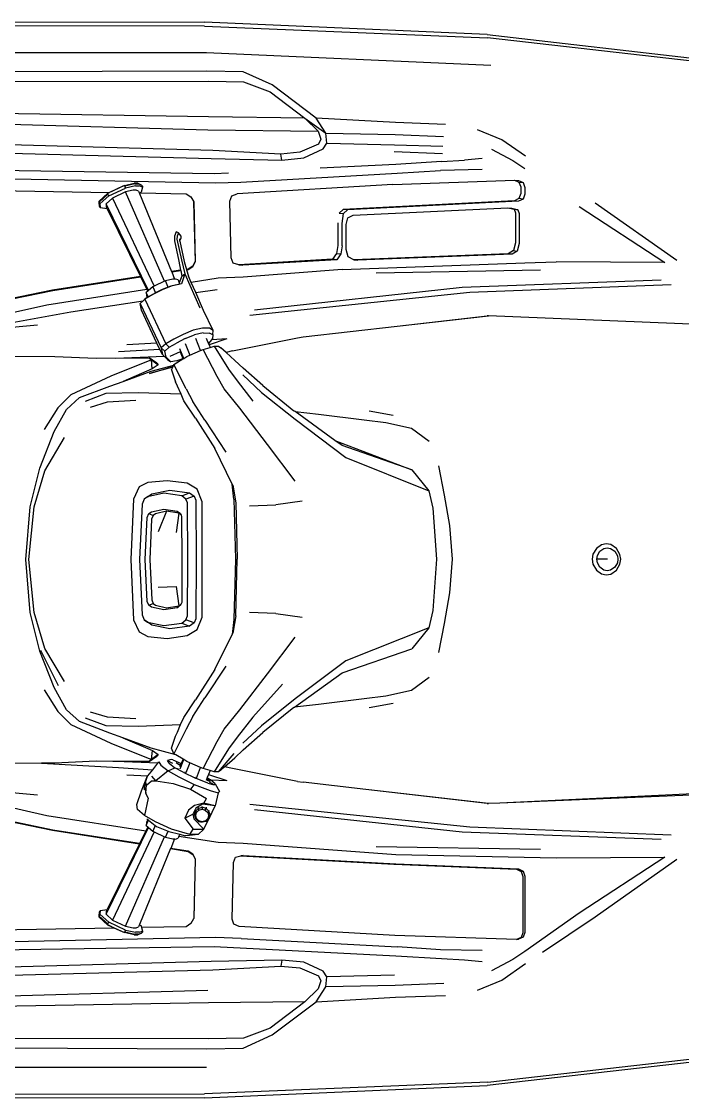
# Model space of a CAD drawing. Extents: x 36536 to 256213, y 18389 to 106449.
# Drawn here: x 206208 to 206843, y 101158 to 102193 of the extents above; entities that cross this region are included whole.
import ezdxf

# ---------------------------------------------------------------- set-up
doc = ezdxf.new("R2010")
doc.units = 0
doc.header["$LTSCALE"] = 1000
doc.header["$MEASUREMENT"] = 0
doc.layers.add('W-STEEL_KEEL钢龙骨', color=5, linetype='Continuous')
doc.layers.add('WINDOW', color=4, linetype='Continuous')

# ---------------------------------------------------------------- blocks, each defined once
blk = doc.blocks.new('摩托艇')
at = {"layer": 'WINDOW', "color": 4}
for p, q in [((-706.7, 454.1), (-716, 1020)), ((145.3, 454.1), (154.5, 1019.9)), ((-798.4, 726.5), (-797.9, 458)), ((-793.9, 458), (-794.6, 727)), ((-768.3, 455.9), (-768.3, 726.1)), ((-750.6, 455.5), (-749.7, 725.7)), ((-740.7, 725.5), (-741, 453.6)), ((-702.1, 726.5), (-694.2, 454.6)), ((-674.2, 725), (-666.6, 451.6)), ((105.5, 451.6), (113.1, 725)), ((140.7, 726.5), (132.9, 454.6)), ((179.7, 453.6), (179.4, 725.4)), ((188.3, 725.7), (189.3, 455.5)), ((207, 726.1), (207, 455.8)), ((233.3, 726.9), (232.6, 458)), ((236.7, 457.9), (237.1, 726.4)), ((-674.5, 450), (-681.9, 724.7)), ((-651.9, 448.5), (-656, 722.1)), ((-648.8, 722), (-643.2, 447.2)), ((-637.2, 721.9), (-634.1, 549.2)), ((-540, 604), (-516.8, 716.6)), ((-516.5, 716.2), (-539.8, 603.7)), ((-525.8, 609.6), (-501.8, 715.5)), ((-59, 715.5), (-35, 609.6)), ((-21, 603.6), (-44.2, 716.1)), ((-44, 716.6), (-20.8, 604)), ((73.3, 544.7), (76.4, 721.9)), ((82.4, 447.2), (88.1, 722)), ((95.2, 722.1), (91.1, 448.5)), ((120.8, 724.7), (113.4, 450)), ((-498.8, 699.3), (-519.2, 586.4)), ((-506.4, 618.4), (-498.8, 699.3)), ((-62.1, 699.3), (-54.8, 618.4)), ((-476.5, 640.2), (-476.2, 601.9)), ((-85.2, 614.6), (-84.9, 640.2)), ((-331.7, 625.4), (-369, 616.2)), ((-331.7, 621.7), (-366.5, 611.3)), ((-281, 629.7), (-331.7, 625.4)), ((-281, 626.9), (-331.7, 621.7)), ((-230.2, 625.4), (-281, 629.7)), ((-230.3, 621.7), (-281, 626.9)), ((-195.5, 611.3), (-230.3, 621.7)), ((-193, 616.2), (-230.2, 625.4)), ((-427, 598.9), (-406.1, 611.9)), ((-369, 616.2), (-404.1, 602.4)), ((-366.5, 611.3), (-398.4, 592.4)), ((-163.7, 592.4), (-195.5, 611.3)), ((-194, 615.6), (-159.9, 598.5)), ((-157.9, 602.4), (-193, 616.2)), ((-155.9, 611.9), (-134.9, 598.9)), ((-85.3, 601.8), (-85.2, 614.6)), ((-85.2, 614.6), (-81, 540.5)), ((-553.2, 519.5), (-540, 604)), ((-539.8, 603.7), (-552.9, 519.4)), ((-540.8, 513.4), (-525.8, 609.6)), ((-476.2, 601.9), (-474.6, 562.2)), ((-404.1, 602.4), (-425.5, 590.6)), ((-136.5, 590.6), (-157.9, 602.4)), ((-87.1, 562.2), (-85.3, 601.8)), ((-35, 609.6), (-20.1, 514.4)), ((-8, 520.4), (-21, 603.6)), ((-20.8, 604), (-7.8, 520.5)), ((-439.6, 586.5), (-427, 598.9)), ((-425.5, 590.6), (-436.8, 578.2)), ((-125.2, 578.2), (-136.5, 590.6)), ((-134.9, 598.9), (-122.3, 586.5)), ((-519.2, 586.4), (-529.9, 517)), ((-457.3, 547.9), (-439.6, 586.5)), ((-122.3, 586.5), (-104.6, 547.9)), ((-436.8, 578.2), (-447.8, 548.8)), ((-440.6, 552.6), (-433, 572.5)), ((-129, 572.5), (-121.5, 552.6)), ((-114.2, 548.8), (-125.2, 578.2)), ((-632.3, 550.9), (-624.8, 559.2)), ((-624.8, 559.2), (-625.7, 559.1)), ((-620.7, 559), (-624.8, 559.2)), ((-624.8, 559.2), (-623.9, 558.8)), ((-474.6, 562.2), (-474.9, 511.1)), ((-427.7, 567.6), (-432.6, 551)), ((-129.5, 551), (-134.4, 567.6)), ((-87, 546), (-87.1, 562.2)), ((-640.8, 534.9), (-633.1, 551)), ((-634.3, 548.9), (-640.3, 536.2)), ((-630.7, 550), (-638.3, 533.8)), ((-634.1, 549.2), (-634.3, 548.9)), ((-633.1, 551), (-634.1, 549.2)), ((-625.7, 559.1), (-633.1, 551)), ((-633.1, 551), (-632.3, 550.9)), ((-631.4, 550.6), (-632.3, 550.9)), ((-631.4, 550.6), (-630.7, 550)), ((-630.7, 550), (-623.3, 558.1)), ((-628.7, 546.2), (-623, 552.4)), ((-623.9, 558.8), (-619.8, 558.6)), ((-623.3, 558.1), (-623.9, 558.8)), ((-619.3, 557.9), (-623.3, 558.1)), ((-623, 552.4), (-619.9, 552.3)), ((-539.7, 511.7), (-623, 552.4)), ((-619.8, 558.6), (-620.7, 559)), ((-619.9, 552.3), (-618.4, 551.5)), ((-619.8, 558.6), (-619.3, 557.9)), ((-618.4, 551.7), (-619.3, 557.9)), ((-618.4, 551.5), (-618.4, 551.7)), ((-618.4, 551.5), (-553.2, 519.5)), ((-441.3, 521.7), (-440.6, 552.6)), ((-432.6, 551), (-434.2, 524)), ((-128, 524), (-129.5, 551)), ((-121.5, 552.6), (-120.8, 521.7)), ((60, 552.4), (-23.4, 511.7)), ((-7.8, 520.5), (55.5, 551.5)), ((56.3, 557.9), (55.4, 551.7)), ((55.4, 551.7), (55.5, 551.5)), ((55.5, 551.5), (56.9, 552.3)), ((56.3, 557.9), (56.9, 558.6)), ((60.3, 558.1), (56.3, 557.9)), ((57.7, 559), (56.9, 558.6)), ((56.9, 558.6), (60.9, 558.8)), ((56.9, 552.3), (60, 552.4)), ((61.8, 559.2), (57.7, 559)), ((60, 552.4), (65.6, 546.2)), ((60.9, 558.8), (60.3, 558.1)), ((60.3, 558.1), (67.6, 550)), ((60.9, 558.8), (61.8, 559.2)), ((62.7, 559.1), (61.8, 559.2)), ((61.8, 559.2), (69.3, 550.9)), ((70.1, 551), (62.7, 559.1)), ((67.6, 550), (68.4, 550.5)), ((75.3, 533.8), (67.6, 550)), ((69.3, 550.9), (68.4, 550.5)), ((69.3, 550.9), (70.1, 551)), ((71.3, 548.9), (70.1, 551)), ((70.1, 551), (77.7, 534.9)), ((73.3, 544.7), (71.3, 548.9)), ((-634.6, 533.7), (-628.7, 546.2)), ((-628.7, 546.2), (-543.9, 506.4)), ((-483.2, 500.8), (-480.7, 540.5)), ((-474.8, 543.1), (-476.6, 496.8)), ((-473, 508.7), (-457.3, 547.9)), ((-447.8, 548.8), (-452.4, 536)), ((-109.7, 536.5), (-114.2, 548.8)), ((-104.6, 547.9), (-88.9, 508.7)), ((-86.9, 543.1), (-87, 546)), ((-86.9, 511.1), (-87, 546)), ((-85.4, 502.7), (-86.9, 543.1)), ((-81, 540.5), (-79, 507.6)), ((-19.3, 506.4), (65.6, 546.2)), ((65.6, 546.2), (71.5, 533.7)), ((77.3, 536.2), (73.3, 544.7)), ((-640.8, 534.9), (-642.9, 525.5)), ((-642.3, 524.8), (-640.1, 534.5)), ((-640.3, 536.2), (-640.8, 534.9)), ((-640.1, 534.5), (-640.8, 534.9)), ((-640.5, 524.3), (-638.3, 533.8)), ((-640.1, 534.5), (-639.2, 534.1)), ((-638.3, 533.8), (-639.2, 534.1)), ((-636.2, 526.4), (-634.6, 533.7)), ((-548.7, 496.2), (-634.6, 533.7)), ((-489.2, 503.6), (-487.4, 532.7)), ((-464.5, 508.1), (-452.4, 536)), ((-452.4, 536), (-462.2, 509.1)), ((-339.2, 526.1), (-281.1, 528.8)), ((-281.1, 528.8), (-223, 526.1)), ((-109.7, 536.5), (-97.4, 508)), ((-99.7, 509.1), (-109.7, 536.5)), ((-74.2, 532.6), (-73, 512.2)), ((71.5, 533.7), (-14.4, 496.2)), ((71.5, 533.7), (73.2, 526.4)), ((76.2, 534.1), (75.3, 533.8)), ((75.3, 533.8), (77.4, 524.3)), ((76.2, 534.1), (77, 534.5)), ((77.7, 534.9), (77, 534.5)), ((77, 534.5), (79.2, 524.8)), ((77.7, 534.9), (77.3, 536.2)), ((79.8, 525.5), (77.7, 534.9)), ((-642.9, 522), (-642.9, 525.5)), ((-642.9, 522), (-641.5, 518.8)), ((-642.3, 524.8), (-642.3, 521.2)), ((-640.9, 518), (-642.3, 521.2)), ((-641.5, 518.8), (-640.9, 518)), ((-640.1, 517.6), (-640.9, 518)), ((-640.5, 524.3), (-640.5, 520.8)), ((-639.1, 517.6), (-640.5, 520.8)), ((-639.1, 517.6), (-634.2, 518.8)), ((-636.2, 523.7), (-636.2, 526.4)), ((-635.2, 521.3), (-636.2, 523.7)), ((-635.2, 521.3), (-632.9, 520.3)), ((-634.2, 518.8), (-633.6, 519.5)), ((-633.6, 519.5), (-632.9, 520.3)), ((-633.6, 519.5), (-632.8, 475.6)), ((-632.9, 520.3), (-557.9, 489.5)), ((-553.2, 519.5), (-552.9, 519.4)), ((-552.9, 519.4), (-540.8, 513.4)), ((-529.9, 517), (-527.4, 519.7)), ((-520.8, 518.4), (-527.4, 519.7)), ((-527.4, 519.7), (-484.6, 499.6)), ((-489.2, 503.6), (-520.8, 518.4)), ((-440, 480.4), (-441.3, 521.7)), ((-355, 512.2), (-350.9, 520.7)), ((-350.9, 520.7), (-339.2, 526.1)), ((-339, 515.8), (-334.3, 517.8)), ((-334.3, 517.8), (-281.1, 520.4)), ((-281.1, 520.4), (-227.9, 517.8)), ((-227.9, 517.8), (-223.2, 515.8)), ((-223, 526.1), (-211.4, 520.7)), ((-211.4, 520.7), (-207.2, 512.2)), ((-120.8, 521.7), (-122.3, 480.8)), ((-58.7, 518.6), (-71.4, 513.4)), ((-45.5, 522.8), (-58.7, 518.6)), ((-40.6, 522.4), (-45.5, 522.8)), ((-34.8, 515.7), (-40.6, 522.4)), ((-20.1, 514.4), (-8, 520.4)), ((-8, 520.4), (-7.8, 520.5)), ((-3.1, 490.4), (69.9, 520.3)), ((69.9, 520.3), (72.2, 521.3)), ((69.9, 520.3), (71.2, 518.8)), ((71.2, 518.8), (72.8, 518.4)), ((72, 475.5), (72.8, 518.4)), ((73.2, 523.7), (72.2, 521.3)), ((72.8, 518.4), (76.2, 517.6)), ((73.2, 526.4), (73.2, 523.7)), ((77.4, 520.8), (76.2, 517.6)), ((77.9, 518), (77.1, 517.6)), ((77.4, 520.8), (77.4, 524.3)), ((79.2, 521.2), (77.9, 518)), ((77.9, 518), (78.5, 518.8)), ((78.5, 518.8), (79.8, 521.9)), ((79.2, 521.2), (79.2, 524.8)), ((79.8, 525.5), (79.8, 521.9)), ((-640.1, 517.6), (-639.1, 517.6)), ((-543.9, 506.4), (-543.3, 507.7)), ((-543.3, 507.7), (-539.7, 511.7)), ((-543.3, 507.7), (-537.4, 505)), ((-540.8, 513.4), (-539, 512.5)), ((-540.5, 498.5), (-535.8, 507.7)), ((-539.7, 511.7), (-539, 512.5)), ((-539, 512.5), (-537.8, 513.9)), ((-537.8, 513.9), (-534.9, 513.8)), ((-533.6, 512), (-537.8, 513.9)), ((-536.7, 506.4), (-533.6, 512)), ((-535.8, 507.7), (-531.5, 515.3)), ((-534.9, 513.8), (-533, 512.9)), ((-533.6, 512), (-533, 512.9)), ((-533, 512.9), (-531.5, 515.3)), ((-533, 512.9), (-533, 512.9)), ((-531.5, 515.3), (-529.9, 517)), ((-531.5, 515.3), (-488.6, 495.2)), ((-474.9, 511.1), (-473, 508.7)), ((-469.9, 503.7), (-474.9, 511.1)), ((-473, 508.7), (-468.4, 502.5)), ((-464.5, 508.1), (-473, 508.7)), ((-468.4, 502.5), (-464.5, 508.1)), ((-462.2, 509.1), (-468, 487.5)), ((-459.9, 510.6), (-466.7, 488.1)), ((-466, 488.4), (-459.9, 510.6)), ((-356.9, 493.8), (-355, 512.2)), ((-344.2, 508.4), (-347.9, 491.1)), ((-344.8, 496.9), (-341.3, 512.6)), ((-341.3, 512.6), (-344.2, 508.4)), ((-341.8, 512), (-344.2, 508.4)), ((-341.8, 512), (-339, 515.8)), ((-341.3, 512.6), (-339, 515.8)), ((-326.9, 508.9), (-329.6, 497)), ((-325.2, 511.4), (-326.9, 508.9)), ((-321.6, 512.9), (-325.2, 511.4)), ((-325.2, 511.4), (-323.4, 507.3)), ((-323.4, 507.3), (-320, 508.7)), ((-281.1, 514.9), (-321.6, 512.9)), ((-320, 508.7), (-281.1, 510.4)), ((-240.7, 512.9), (-281.1, 514.9)), ((-281.1, 510.4), (-242.3, 508.6)), ((-242.3, 508.6), (-238.8, 507.3)), ((-237.1, 511.4), (-240.7, 512.9)), ((-237.1, 511.4), (-238.8, 507.3)), ((-235.4, 508.9), (-237.1, 511.4)), ((-232.7, 497), (-235.4, 508.9)), ((-220.4, 512), (-223.2, 515.8)), ((-223.2, 515.8), (-220.9, 512.6)), ((-220.9, 512.6), (-217.5, 496.9)), ((-218, 508.4), (-220.4, 512)), ((-214.3, 491.1), (-218, 508.4)), ((-207.2, 512.2), (-205.3, 493.8)), ((-93.3, 485.3), (-99.7, 509.1)), ((-88.9, 508.7), (-97.4, 508)), ((-97.4, 508), (-93.5, 502.5)), ((-93.5, 502.5), (-88.9, 508.7)), ((-86.9, 511.1), (-91.9, 503.7)), ((-88.9, 508.7), (-86.9, 511.1)), ((-79, 507.6), (-85.4, 502.7)), ((-73, 512.2), (-79, 507.6)), ((-71.4, 513.4), (-73, 512.2)), ((-68.4, 504.6), (-72.9, 508.5)), ((-71.4, 513.4), (-67.7, 514.5)), ((-64.1, 513.6), (-68.4, 508.8)), ((-68.4, 508.8), (-68.4, 504.6)), ((-67.7, 514.5), (-62.9, 515.5)), ((-64.1, 513.6), (-67.7, 514.5)), ((-56.5, 514.2), (-64.1, 513.6)), ((-59.7, 515.6), (-62.9, 515.5)), ((-62.9, 515.5), (-56.5, 514.2)), ((-51.6, 512), (-56.5, 514.2)), ((-51.6, 512), (-34.8, 515.7)), ((-28.7, 505), (-34.8, 515.7)), ((-31.8, 513.4), (-31, 512.5)), ((-31, 512.5), (-28.1, 513.8)), ((-31, 512.5), (-30.3, 511.6)), ((-25.3, 513.9), (-30.3, 511.6)), ((-30.3, 511.6), (-25.3, 505.2)), ((-28.1, 513.8), (-25.3, 513.9)), ((-25.3, 513.9), (-24.1, 512.5)), ((-25.3, 505.2), (-19.9, 507.7)), ((-24.1, 512.5), (-20.1, 514.4)), ((-24.1, 512.5), (-23.4, 511.7)), ((-23.4, 511.7), (-19.9, 507.7)), ((-19.9, 507.7), (-19.3, 506.4)), ((76.2, 517.6), (77.1, 517.6)), ((-548.7, 496.2), (-543.9, 506.4)), ((-544.3, 488.8), (-540.5, 498.5)), ((-543, 492.8), (-540.7, 498.5)), ((-540.7, 498.5), (-537.4, 505)), ((-537.4, 505), (-536.7, 506.4)), ((-483.2, 500.8), (-489.2, 503.6)), ((-488.6, 495.2), (-484.6, 499.6)), ((-484.6, 499.6), (-478.1, 498.4)), ((-484.6, 499.6), (-481.5, 496)), ((-478.1, 498.4), (-483.2, 500.8)), ((-478.1, 498.4), (-476.6, 496.8)), ((-469.9, 503.7), (-468.4, 502.5)), ((-327.6, 494.4), (-325.1, 505.1)), ((-327.6, 494.4), (-307.7, 502.4)), ((-325.1, 505.1), (-323.4, 507.3)), ((-254.6, 502.4), (-255.1, 485.2)), ((-238.8, 507.3), (-237.2, 505.1)), ((-237.2, 505.1), (-234.6, 494.4)), ((-93.5, 502.5), (-91.9, 503.7)), ((-85.4, 502.7), (-86.6, 501.7)), ((-86.6, 501.7), (-83.5, 500)), ((-83.5, 500), (-77.8, 492.9)), ((-77.8, 492.9), (-68.4, 504.6)), ((-68.4, 504.6), (-65.8, 487.9)), ((-21.9, 489.7), (-28.7, 505)), ((-25.3, 505.2), (-24.3, 503.9)), ((-24.3, 503.9), (-19.9, 492.8)), ((-19.3, 506.4), (-14.4, 496.2)), ((-596.1, 485.1), (-592, 486.8)), ((-592, 486.8), (-587.5, 486.7)), ((-559.2, 480.8), (-557.9, 489.5)), ((-557.6, 489.4), (-559, 480.7)), ((-557.9, 489.5), (-557.6, 489.4)), ((-557.6, 489.4), (-550.8, 486.6)), ((-550.8, 486.6), (-550.7, 488.3)), ((-550.7, 488.3), (-549, 495.5)), ((-549, 495.5), (-548.7, 496.2)), ((-543, 492.8), (-549, 495.5)), ((-546.3, 479.9), (-544.3, 488.8)), ((-545.7, 482.7), (-544, 490.2)), ((-544, 490.2), (-543, 492.8)), ((-497.6, 478.3), (-492.9, 487.5)), ((-492.9, 487.5), (-488.6, 495.2)), ((-485.3, 491.9), (-489.2, 484.8)), ((-485.3, 491.9), (-488.6, 495.2)), ((-485.3, 491.9), (-481.5, 496)), ((-475.6, 494.8), (-481.5, 496)), ((-480.9, 481.3), (-476.2, 491.2)), ((-476.6, 496.8), (-473.4, 493.4)), ((-475.6, 494.8), (-471.3, 490.3)), ((-468.7, 487.2), (-474, 478.6)), ((-473.4, 493.4), (-471.3, 490.3)), ((-472.2, 484.7), (-471.3, 490.3)), ((-468, 487.5), (-468.7, 487.2)), ((-445.3, 475.6), (-468.7, 487.2)), ((-466.7, 488.1), (-468, 487.5)), ((-466, 488.4), (-466.7, 488.1)), ((-463.5, 489.5), (-466, 488.4)), ((-463.5, 489.5), (-452, 485.7)), ((-354.4, 474.4), (-356.9, 493.8)), ((-347.9, 491.1), (-345.3, 472.2)), ((-342.4, 479.8), (-344.8, 496.9)), ((-329.6, 497), (-327.7, 484)), ((-325.8, 482.7), (-327.6, 494.4)), ((-234.6, 494.4), (-236.5, 482.7)), ((-234.6, 484), (-232.7, 497)), ((-217.5, 496.9), (-219.9, 479.8)), ((-216.9, 472.2), (-214.3, 491.1)), ((-205.3, 493.8), (-207.9, 474.4)), ((-117.9, 475.6), (-94.4, 487.2)), ((-99.6, 489.5), (-111.1, 485.7)), ((-94.4, 487.2), (-99.6, 489.5)), ((-93.3, 485.3), (-94.4, 487.2)), ((-88.7, 489.8), (-87.8, 493.4)), ((-88.4, 488.4), (-88.7, 489.8)), ((-88.4, 488.4), (-87.6, 486.1)), ((-85.3, 492), (-87.8, 493.4)), ((-87.8, 493.4), (-85.4, 488.7)), ((-85.3, 492), (-80.9, 486.5)), ((-77.8, 492.9), (-80.9, 486.5)), ((-77.8, 492.9), (-72.2, 482.6)), ((-65.8, 487.9), (-60.2, 471.2)), ((-16.6, 472), (-21.9, 489.7)), ((-14.1, 495.4), (-19.9, 492.8)), ((-19.9, 492.8), (-19.7, 492.3)), ((-19.7, 492.3), (-19.7, 492.3)), ((-19.7, 492.3), (-16.9, 481.7)), ((-14.4, 496.2), (-14.1, 495.4)), ((-14.1, 495.4), (-12.4, 488.3)), ((-12.4, 486.6), (-3.3, 490.3)), ((-12.4, 488.3), (-12.4, 486.6)), ((-3.3, 490.3), (-3.1, 490.4)), ((-0.7, 473.5), (-3.3, 490.3)), ((-3.1, 490.4), (-0.4, 473.7)), ((-595.2, 482.9), (-596.1, 485.1)), ((-595.2, 482.9), (-592.1, 484.3)), ((-592.1, 480.3), (-595.2, 482.9)), ((-592.1, 484.3), (-589, 484.4)), ((-590.3, 480.4), (-592.1, 480.3)), ((-587.4, 481.7), (-590.3, 480.4)), ((-587.4, 481.7), (-589.5, 481.5)), ((-589, 484.4), (-569.4, 480.1)), ((-587.5, 486.7), (-567.9, 482.4)), ((-587.3, 481.7), (-587.4, 481.7)), ((-587.3, 481.7), (-567.7, 477.5)), ((-569.4, 480.1), (-555.7, 476.7)), ((-567.9, 482.4), (-559.2, 480.8)), ((-567.7, 477.5), (-560.1, 475.2)), ((-559.2, 480.8), (-559, 480.7)), ((-559, 480.7), (-553.7, 479.7)), ((-555.7, 476.7), (-546.3, 479.9)), ((-553.7, 479.7), (-555.7, 476.7)), ((-555.7, 476.7), (-523, 462.3)), ((-553.7, 479.7), (-547.2, 482.1)), ((-550.8, 485.7), (-550.8, 486.6)), ((-549.9, 483.3), (-550.8, 485.7)), ((-549.9, 483.3), (-547.2, 482.1)), ((-547.2, 482.1), (-545.7, 482.7)), ((-546.3, 479.9), (-545.7, 482.7)), ((-501.5, 468.6), (-497.6, 478.3)), ((-493.6, 476.3), (-489.2, 484.8)), ((-488.7, 476.4), (-477.6, 471.9)), ((-474.5, 477.8), (-483.8, 481.5)), ((-480.9, 481.4), (-474.5, 478.8)), ((-474.5, 477.8), (-476.3, 474.8)), ((-472.2, 484.7), (-474.5, 478.8)), ((-474.5, 478.8), (-474, 478.6)), ((-474, 478.6), (-474.5, 477.8)), ((-447.9, 483.9), (-452, 485.7)), ((-440, 480.4), (-447.9, 483.9)), ((-433.8, 477.6), (-440, 480.4)), ((-417, 466.6), (-433.8, 477.6)), ((-342.4, 479.8), (-345.3, 472.2)), ((-339.2, 475.8), (-342.4, 479.8)), ((-327.7, 484), (-325.3, 481)), ((-325.8, 482.7), (-327.7, 484)), ((-325.8, 482.7), (-307.2, 485.2)), ((-323.8, 480.4), (-325.8, 482.7)), ((-325.3, 481), (-323.8, 480.4)), ((-323.8, 480.4), (-322.5, 479.9)), ((-322.5, 479.9), (-281.2, 479.6)), ((-281.2, 479.6), (-239.9, 479.8)), ((-255.1, 485.2), (-236.5, 482.7)), ((-239.9, 479.8), (-238.5, 480.4)), ((-236.5, 482.7), (-238.5, 480.4)), ((-238.5, 480.4), (-237.1, 481)), ((-237.1, 481), (-234.6, 484)), ((-236.5, 482.7), (-234.6, 484)), ((-219.9, 479.8), (-223.1, 475.8)), ((-219.9, 479.8), (-216.9, 472.2)), ((-129.3, 477.6), (-146.1, 466.6)), ((-122.3, 480.8), (-129.3, 477.6)), ((-115.2, 483.9), (-122.3, 480.8)), ((-111.1, 485.7), (-115.2, 483.9)), ((-89.2, 478.5), (-93.3, 485.3)), ((-89.2, 478.5), (-85.1, 480.2)), ((-88.7, 477.7), (-89.2, 478.5)), ((-79.9, 481.3), (-88.7, 477.7)), ((-86.9, 474.7), (-88.7, 477.7)), ((-87.6, 486.1), (-85.1, 480.2)), ((-85.9, 485.1), (-83.1, 481)), ((-85.1, 480.2), (-81.5, 481.6)), ((-84.9, 481.6), (-84.4, 480.5)), ((-76.5, 478.4), (-80.9, 486.5)), ((-80.9, 486.5), (-79.9, 483.2)), ((-76.5, 478.4), (-70.8, 466.6)), ((-76.5, 476.6), (-76.5, 476.8)), ((-72.2, 482.6), (-64.9, 467.7)), ((-40.2, 473.4), (-32.3, 476.7)), ((-32.3, 476.7), (-36.2, 469)), ((-32.3, 476.7), (-21.7, 468.7)), ((-16.9, 481.7), (-15.1, 482.5)), ((-16.9, 481.7), (-15.4, 476.4)), ((-15.6, 472.4), (-15.4, 476.4)), ((-15.1, 482.5), (-13.2, 483.3)), ((-15.1, 482.5), (-9.2, 444.8)), ((-12.3, 485.7), (-13.2, 483.3)), ((-12.4, 486.6), (-12.3, 485.7)), ((-632.8, 475.6), (-629.8, 471)), ((-629.8, 471), (-624.9, 468.2)), ((-624.9, 468.2), (-568, 466.7)), ((-624.5, 468), (-624.9, 468.2)), ((-567.7, 466.5), (-624.5, 468)), ((-568, 466.7), (-563.2, 469.2)), ((-568, 466.7), (-567.7, 466.5)), ((-562.9, 469.1), (-567.7, 466.5)), ((-563.2, 469.2), (-560.4, 473.7)), ((-562.9, 469.1), (-563.2, 469.2)), ((-560.1, 473.5), (-562.9, 469.1)), ((-560.4, 473.7), (-560.1, 475.2)), ((-560.1, 475.2), (-559.8, 475.1)), ((-559.8, 475.1), (-560.1, 473.5)), ((-559.8, 475.1), (-553.5, 473.2)), ((-547.5, 470.6), (-553.5, 473.2)), ((-551.5, 444.8), (-547.5, 470.6)), ((-537.7, 466.3), (-547.5, 470.6)), ((-537.7, 466.3), (-540.8, 445.8)), ((-520.7, 458.8), (-537.7, 466.3)), ((-503.5, 459.7), (-501.5, 468.6)), ((-499, 459.3), (-497.1, 467.4)), ((-493.6, 476.3), (-497.1, 467.4)), ((-482.2, 461.6), (-493.7, 466.3)), ((-477.6, 471.9), (-482.2, 461.6)), ((-476.3, 474.8), (-477.6, 471.9)), ((-445.3, 475.6), (-433, 469)), ((-415, 457.6), (-433, 469)), ((-417, 466.6), (-387.8, 448)), ((-348.6, 465), (-354.4, 474.4)), ((-345.3, 472.2), (-342, 467.8)), ((-342, 467.8), (-339.2, 475.8)), ((-342, 467.8), (-338.1, 466.2)), ((-335.5, 474.3), (-339.2, 475.8)), ((-338.1, 466.2), (-281.2, 465.8)), ((-281.2, 474), (-335.5, 474.3)), ((-226.8, 474.3), (-281.2, 474)), ((-281.2, 465.8), (-224.2, 466.2)), ((-223.1, 475.8), (-226.8, 474.3)), ((-224.2, 466.2), (-220.3, 467.8)), ((-220.3, 467.8), (-223.1, 475.8)), ((-220.3, 467.8), (-216.9, 472.2)), ((-207.9, 474.4), (-213.7, 465)), ((-175.2, 448), (-146.1, 466.6)), ((-130.1, 469), (-148.1, 457.6)), ((-130.1, 469), (-117.9, 475.6)), ((-85.7, 471.9), (-86.9, 474.7)), ((-85.7, 471.9), (-75.9, 475.8)), ((-81.1, 461.6), (-85.7, 471.9)), ((-70.8, 466.6), (-71.7, 467.3)), ((-66, 454.5), (-70.8, 466.6)), ((-64.9, 467.7), (-60.2, 471.2)), ((-64.9, 467.7), (-58.9, 452.3)), ((-60.2, 471.2), (-51.3, 456)), ((-46.8, 458.6), (-44.5, 467.6)), ((-45.7, 459.7), (-42.1, 466.1)), ((-44.5, 467.6), (-40.2, 473.4)), ((-42.1, 466.1), (-36.2, 469)), ((-41.8, 463.8), (-39.2, 466.6)), ((-39.2, 466.6), (-39.8, 466.5)), ((-35.6, 467.5), (-39.2, 466.6)), ((-39.2, 466.6), (-37.9, 465.5)), ((-34.9, 466.3), (-37.9, 465.5)), ((-36.2, 469), (-31.6, 468.1)), ((-36.2, 467.5), (-35.6, 467.5)), ((-34.9, 466.3), (-35.6, 467.5)), ((-35.6, 467.5), (-32, 466.5)), ((-32, 465.5), (-34.9, 466.3)), ((-29.3, 463.7), (-32, 466.5)), ((-32, 466.5), (-32, 465.5)), ((-31.6, 468.1), (-21.8, 458.5)), ((-21.7, 468.7), (-21.8, 458.5)), ((-16.6, 472), (-21.7, 468.7)), ((-16.6, 464), (-15.6, 472.4)), ((-16.6, 464), (-16.6, 472)), ((2.1, 469), (-0.7, 473.5)), ((-0.4, 473.7), (2.4, 469.2)), ((2.4, 469.2), (2.1, 469)), ((7, 466.5), (2.1, 469)), ((2.4, 469.2), (7.2, 466.7)), ((63.8, 467.9), (7, 466.5)), ((7, 466.5), (7.2, 466.7)), ((7.2, 466.7), (64.1, 468.1)), ((64.1, 468.1), (63.8, 467.9)), ((68.7, 470.8), (64.1, 468.1)), ((68.7, 470.8), (69, 471)), ((69, 471), (72, 475.5)), ((-786, 186), (-797.9, 458)), ((-793.9, 458), (-782.8, 185.6)), ((-756.1, 182.4), (-768.3, 455.9)), ((-501.3, 449.6), (-520.7, 458.8)), ((-503.5, 453.1), (-503.5, 459.7)), ((-499, 459.3), (-498.9, 453.1)), ((-494, 456.1), (-488.6, 453.9)), ((-483.2, 459.2), (-485.1, 452.5)), ((-482.2, 461.6), (-483.2, 459.2)), ((-457.1, 445.8), (-483.2, 459.2)), ((-415, 457.6), (-384.4, 437.3)), ((-336.5, 460), (-348.6, 465)), ((-281.2, 460), (-336.5, 460)), ((-225.8, 460), (-281.2, 460)), ((-213.7, 465), (-225.8, 460)), ((-178.6, 437.3), (-148.1, 457.6)), ((-80, 459.2), (-106.1, 445.8)), ((-70.9, 465.7), (-81.1, 461.6)), ((-80, 459.2), (-81.1, 461.6)), ((-78.1, 452.4), (-80, 459.2)), ((-71.4, 455.2), (-68.6, 456.3)), ((-69.4, 456), (-67.6, 452.3)), ((-46.8, 458.6), (-51.3, 456)), ((-44.1, 447.6), (-46.8, 458.6)), ((-44.1, 447.6), (-45.7, 459.7)), ((-42.8, 460.1), (-43.6, 460)), ((-41.8, 463.8), (-42.8, 460.1)), ((-42.8, 460.1), (-40.9, 460.2)), ((-41.8, 456.3), (-42.8, 460.1)), ((-42.8, 456.2), (-41.8, 456.3)), ((-42.5, 463.8), (-41.8, 463.8)), ((-40.1, 463.3), (-41.8, 463.8)), ((-40.1, 457.1), (-41.8, 456.3)), ((-41.8, 456.3), (-39.2, 453.6)), ((-40.1, 463.3), (-40.9, 460.2)), ((-40.9, 460.2), (-40.1, 457.1)), ((-37.9, 465.5), (-40.1, 463.3)), ((-40.1, 457.1), (-37.9, 454.8)), ((-29.8, 463.2), (-32, 465.5)), ((-32, 454.7), (-29.8, 457)), ((-21.8, 458.5), (-31.9, 453.6)), ((-29.3, 456.2), (-31.9, 453.6)), ((-29.8, 463.2), (-29.3, 463.7)), ((-29, 460.1), (-29.8, 463.2)), ((-29.8, 457), (-29, 460.1)), ((-29.8, 457), (-29.3, 456.2)), ((-29.3, 463.7), (-28.4, 460)), ((-29.3, 456.2), (-28.4, 460)), ((-28.4, 460), (-29, 460.1)), ((-16.6, 464), (-21.8, 458.5)), ((221.6, 185.5), (232.6, 458)), ((236.7, 457.9), (224.8, 186)), ((-750, 420.8), (-750.6, 455.5)), ((-741, 453.6), (-740.4, 420.5)), ((-705.4, 361.5), (-706.7, 454.1)), ((-694.2, 454.6), (-693.1, 348.4)), ((-671, 384.4), (-674.5, 450)), ((-666.6, 451.6), (-665.2, 383.4)), ((-652.6, 434.7), (-651.9, 448.5)), ((-643.2, 447.2), (-644, 422.8)), ((-501.3, 449.6), (-503.5, 453.1)), ((-497.4, 449.9), (-501.3, 449.6)), ((-497, 450), (-498.9, 453.1)), ((-497.4, 449.9), (-493.4, 450.2)), ((-497, 450), (-493.4, 450.2)), ((-493.4, 436.5), (-487.6, 453.5)), ((-493.4, 436.5), (-492.5, 450.9)), ((-492.5, 450.9), (-493.4, 450.2)), ((-488.7, 453.8), (-492.5, 450.9)), ((-488.7, 453.8), (-488.6, 453.9)), ((-488.6, 453.9), (-487.6, 453.5)), ((-487.6, 453.5), (-485.1, 452.5)), ((-486.2, 448.5), (-486.3, 444.4)), ((-485.1, 452.5), (-486.2, 448.5)), ((-486.2, 448.5), (-464.2, 434.7)), ((-445.1, 439.1), (-457.1, 445.8)), ((-353.7, 431.3), (-387.8, 448)), ((-175.2, 448), (-209.1, 431.2)), ((-106.1, 445.8), (-118.1, 439.1)), ((-99, 434.7), (-77, 448.5)), ((-78.1, 452.4), (-74.4, 453.9)), ((-77, 448.5), (-78.1, 452.4)), ((-76.8, 444.4), (-77, 448.5)), ((-74.4, 453.9), (-71.4, 455.2)), ((-74.4, 453.9), (-68.5, 436.5)), ((-71.4, 455.2), (-69.4, 452.1)), ((-70.5, 455.5), (-67.6, 452.3)), ((-69.4, 452.1), (-68.5, 436.5)), ((-69.4, 452.1), (-69.3, 452)), ((-65.4, 447.5), (-69.3, 452)), ((-64.4, 448.7), (-66.9, 453.2)), ((-66, 454.5), (-64.4, 448.7)), ((-65.4, 447.5), (-64.4, 448.7)), ((-65.4, 447.5), (-58.1, 443.3)), ((-58.9, 452.3), (-56.9, 444.8)), ((-56.9, 444.8), (-44.1, 447.6)), ((-32.1, 453.5), (-44.1, 447.6)), ((-39.2, 453.6), (-40.2, 453.4)), ((-39.2, 453.6), (-37.9, 454.8)), ((-35.6, 452.5), (-39.2, 453.6)), ((-37.9, 454.8), (-34.9, 453.9)), ((-36.7, 452.4), (-35.6, 452.5)), ((-34.9, 453.9), (-35.6, 452.5)), ((-35.6, 452.5), (-32.1, 453.5)), ((-34.9, 453.9), (-32, 454.7)), ((-32.1, 453.5), (-32, 453.5)), ((-32, 453.5), (-32, 454.7)), ((-31.9, 453.6), (-32, 453.5)), ((83.2, 422.7), (82.4, 447.2)), ((91.1, 448.5), (99.9, 273.9)), ((104.2, 383.4), (105.5, 451.6)), ((113.4, 450), (110, 384.4)), ((144.1, 361.5), (145.3, 454.1)), ((179.1, 420.5), (179.7, 453.6)), ((189.3, 455.5), (188.7, 420.8)), ((-552.6, 420.6), (-551.5, 444.8)), ((-486.3, 444.4), (-484.7, 442)), ((-480.2, 437.1), (-484.7, 442)), ((-481.9, 430.9), (-480.2, 437.1)), ((-472.6, 428.7), (-480.2, 437.1)), ((-426.5, 423.9), (-445.1, 439.1)), ((-118.1, 439.1), (-136.7, 423.9)), ((-76.8, 444.4), (-94.5, 429.4)), ((-81.6, 438.5), (-90.5, 428.7)), ((-78.5, 442), (-81.6, 438.5)), ((-80, 430.9), (-81.6, 438.5)), ((-78.5, 442), (-76.8, 444.4)), ((-56.9, 444.8), (-58.1, 443.3)), ((-9.2, 444.8), (-8.2, 420.6)), ((-641.7, 276.7), (-632.8, 426.6)), ((-630.8, 431.7), (-632.8, 426.6)), ((-625.6, 433.4), (-630.8, 431.7)), ((-571.1, 432.1), (-625.6, 433.4)), ((-566.1, 430.2), (-571.1, 432.1)), ((-569.8, 334.7), (-564.6, 425)), ((-564.6, 425), (-566.1, 430.2)), ((-564.6, 425), (-564.2, 420.9)), ((-481.9, 430.9), (-494.3, 368.5)), ((-472.6, 428.7), (-465, 420.8)), ((-464.2, 434.7), (-453, 426.5)), ((-453, 426.5), (-433.5, 411.3)), ((-339.2, 429.5), (-353.7, 431.3)), ((-352.6, 430.7), (-353.7, 431.3)), ((-352.6, 430.7), (-335.7, 427.7)), ((-339.2, 429.5), (-281.3, 428.2)), ((-335.7, 427.7), (-281.4, 426.4)), ((-227, 427.7), (-281.4, 426.4)), ((-281.3, 428.2), (-223.5, 429.5)), ((-227, 427.7), (-210.2, 430.7)), ((-223.5, 429.5), (-209.1, 431.2)), ((-209.1, 431.2), (-210.2, 430.7)), ((-129.6, 411.3), (-110.2, 426.5)), ((-110.2, 426.5), (-99, 434.7)), ((-98.1, 420.8), (-90.5, 428.7)), ((-67.6, 368.5), (-80, 430.9)), ((5.2, 428.1), (3.7, 423)), ((10.1, 430), (5.2, 428.1)), ((64.6, 431.3), (10.1, 430)), ((69.7, 429.7), (64.6, 431.3)), ((71.8, 424.6), (69.7, 429.7)), ((-737.4, 392.7), (-750, 420.8)), ((-740.4, 420.5), (-730.9, 394.8)), ((-644, 422.8), (-652.5, 272.5)), ((-569.4, 330.6), (-564.2, 420.9)), ((-559.9, 325.4), (-552.6, 420.6)), ((-448.4, 401.9), (-465, 420.8)), ((-441.8, 403), (-458.7, 421)), ((-391.7, 397.2), (-426.5, 423.9)), ((-332.6, 414.5), (-333.8, 389.2)), ((-229.1, 389.2), (-230.2, 414.5)), ((-136.7, 423.9), (-171.3, 397.2)), ((-104.4, 421), (-121.3, 402.9)), ((-98.1, 420.8), (-114.6, 401.9)), ((-8.2, 420.6), (2.7, 274)), ((3.4, 420.8), (3.7, 423)), ((3.4, 420.8), (11.5, 273.8)), ((3.7, 423), (11.7, 275.9)), ((80.4, 274.7), (71.8, 424.6)), ((83.2, 422.7), (91.4, 272.4)), ((169.6, 394.8), (179.1, 420.5)), ((188.7, 420.8), (176.1, 392.7)), ((-542.6, 210.2), (-521, 409.9)), ((-516.2, 414.2), (-538.2, 202.7)), ((-129.6, 411.3), (-161.2, 383)), ((-23.6, 202.6), (-45.6, 414.2)), ((-40.8, 409.9), (-19.2, 210.2)), ((-730.9, 394.8), (-705.4, 361.5)), ((-448.4, 401.9), (-424.2, 371.8)), ((-441.8, 403), (-416, 370.6)), ((-356.5, 370.8), (-391.7, 397.2)), ((-171.3, 397.2), (-206.4, 370.8)), ((-147, 370.6), (-121.3, 402.9)), ((-138.7, 371.8), (-114.6, 401.9)), ((144.1, 361.5), (169.6, 394.8)), ((-705.6, 350.6), (-737.4, 392.7)), ((-672.7, 366.3), (-671, 384.4)), ((-665.2, 383.4), (-671, 384.4)), ((-665.2, 383.4), (-667.3, 362.4)), ((-337.3, 363.8), (-333.8, 389.2)), ((-229.1, 389.2), (-225.6, 363.8)), ((104.2, 383.4), (110, 384.4)), ((106.2, 362.4), (104.2, 383.4)), ((110, 384.4), (111.6, 366.3)), ((176.1, 392.7), (144.3, 350.6)), ((-680.4, 348.1), (-672.7, 366.3)), ((-495.1, 362.9), (-505.4, 272.5)), ((-494.3, 368.5), (-495.1, 362.9)), ((-423.3, 370.6), (-424.2, 371.8)), ((-423.3, 370.6), (-420.8, 348.3)), ((-395.7, 332.4), (-423.3, 370.6)), ((-416, 370.6), (-379.3, 321.9)), ((-183.6, 321.9), (-147, 370.6)), ((-139, 371.4), (-172.2, 325.4)), ((-141.7, 348.3), (-139, 371.4)), ((-138.7, 371.8), (-139, 371.4)), ((-67.6, 368.5), (-66.9, 362.9)), ((-59.9, 302.6), (-66.9, 362.9)), ((111.6, 366.3), (119.1, 348.1)), ((-705.4, 361.5), (-693.1, 348.4)), ((-705.4, 361.5), (-691.1, 341.3)), ((-667.3, 362.4), (-676, 343.6)), ((114.7, 343.6), (106.2, 362.4)), ((131.8, 348.4), (144.1, 361.5)), ((-701.2, 274.3), (-705.6, 350.6)), ((-691.1, 341.3), (-705.6, 350.6)), ((-693.1, 348.4), (-685.2, 345.9)), ((-685.2, 345.9), (-680.4, 348.1)), ((-676, 343.6), (-681.6, 340.3)), ((-661.1, 273.9), (-657.3, 346.5)), ((-420.8, 348.3), (-415.4, 304.4)), ((-147.2, 304.4), (-141.7, 348.3)), ((120.2, 340.3), (114.7, 343.6)), ((119.1, 348.1), (123.9, 345.9)), ((123.9, 345.9), (131.8, 348.4)), ((144.3, 350.6), (129.7, 341.3)), ((144.3, 350.6), (139.8, 274.2)), ((-681.6, 340.3), (-691.1, 341.3)), ((-691.1, 341.3), (-689.8, 274.4)), ((-681.6, 340.3), (-679.9, 275.1)), ((-575.5, 330.8), (-569.8, 334.7)), ((-569.4, 330.6), (-569.8, 334.7)), ((-395.7, 332.4), (-367.4, 258.6)), ((-390.6, 325.4), (-395.7, 332.4)), ((118.5, 275.1), (120.2, 340.3)), ((129.7, 341.3), (120.2, 340.3)), ((128.5, 274.4), (129.7, 341.3)), ((-626.1, 159.8), (-617.8, 324.4)), ((-617.8, 324.4), (-614.3, 328.4)), ((-617.4, 320.3), (-617.8, 324.4)), ((-617.4, 320.3), (-613.8, 324.3)), ((-614.3, 328.4), (-613.8, 324.3)), ((-604.2, 325.6), (-613.8, 324.3)), ((-603.3, 321.7), (-609.8, 320.1)), ((-604.7, 329.7), (-583, 329.5)), ((-582.6, 325.4), (-604.2, 325.6)), ((-579.1, 321.7), (-603.3, 321.7)), ((-583, 329.5), (-575.5, 330.8)), ((-582.6, 325.4), (-575, 326.7)), ((-572.3, 319.7), (-579.1, 321.7)), ((-575.5, 330.8), (-575, 326.7)), ((-575, 326.7), (-569.4, 330.6)), ((-559.9, 325.4), (-566.5, 149.7)), ((-367.4, 258.6), (-390.6, 325.4)), ((-379.3, 321.9), (-347.3, 242)), ((-215.5, 242), (-183.6, 321.9)), ((-172.2, 325.4), (-195.3, 258.6)), ((-625.6, 155.8), (-617.4, 320.3)), ((-612.2, 314.8), (-619.4, 166.1)), ((-609.8, 320.1), (-612.2, 314.8)), ((-575.1, 165.7), (-569.4, 314.1)), ((-569.4, 314.1), (-572.3, 319.7)), ((-569.4, 314.1), (-569, 310.4)), ((-574.7, 162.1), (-569, 310.4)), ((-415.4, 304.4), (-413, 283.6)), ((-149.6, 283.6), (-147.2, 304.4)), ((-46.4, 185.9), (-59.9, 302.6)), ((-46.4, 184.7), (-59.9, 302.6)), ((-559.2, 134.7), (-556.3, 292.8)), ((-419.5, 276.4), (-423.6, 299.4)), ((-138.9, 299.4), (-143.1, 276.4)), ((-2.3, 134.7), (-4.9, 292.8)), ((-413, 283.6), (-407.5, 258.8)), ((-155.1, 258.8), (-149.6, 283.6)), ((-699.5, 226.1), (-701.2, 274.3)), ((-689.8, 274.4), (-688, 227.9)), ((-679.9, 275.1), (-678.6, 228.7)), ((-671.2, 229.1), (-673.1, 275.3)), ((-663.9, 229.9), (-661.1, 273.9)), ((-652.5, 272.5), (-655.3, 230.9)), ((-641.7, 276.7), (-645.9, 159.8)), ((-505.4, 272.5), (-515.5, 184.7)), ((-505.4, 272.5), (-515.4, 185.9)), ((2.7, 274), (5.7, 119.8)), ((11.5, 273.8), (16.5, 155.8)), ((11.7, 275.9), (16.8, 157.8)), ((84.3, 157.8), (80.4, 274.7)), ((94.1, 230.8), (91.4, 272.4)), ((99.9, 273.9), (102.7, 229.9)), ((126.7, 227.8), (128.5, 274.4)), ((139.8, 274.2), (138.1, 226.1)), ((-407.5, 258.8), (-395, 241.8)), ((-367.4, 258.6), (-347.3, 242)), ((-215.5, 242), (-195.3, 258.6)), ((-167.7, 241.8), (-155.1, 258.8)), ((-347.3, 242), (-330.5, 238.4)), ((-330.5, 238.4), (-281.4, 234.8)), ((-281.4, 234.8), (-232.2, 238.4)), ((-232.2, 238.4), (-215.5, 242)), ((-671.2, 229.1), (-671.2, 229.1)), ((-663.9, 229.9), (-665.2, 207.8)), ((-656.2, 190.9), (-655.3, 230.9)), ((-371.1, 232.9), (-343, 227.5)), ((-219.7, 227.5), (-191.6, 232.9)), ((94.9, 190.9), (94.1, 230.8)), ((102.7, 229.9), (103.9, 207.8)), ((-343, 227.5), (-313.8, 222.3)), ((-313.8, 222.3), (-281.4, 219.8)), ((-281.4, 219.8), (-248.9, 222.3)), ((-248.9, 222.3), (-219.7, 227.5)), ((-666.6, 190.8), (-665.2, 207.8)), ((-549.6, 18.7), (-542.6, 210.2)), ((-19.2, 210.2), (-12.1, 18.7)), ((103.9, 207.8), (105.3, 190.8)), ((-538.2, 202.7), (-545.6, 9.1)), ((-16.1, 9.1), (-23.6, 202.6)), ((-684.7, 171.9), (-694.2, 195.4)), ((132.9, 195.3), (123.3, 171.9)), ((-786, 186), (-759.2, -47.2)), ((-756, -48.9), (-782.8, 185.6)), ((-675.8, 181.9), (-664.9, 161.2)), ((-515.5, 184.7), (-515.4, 185.9)), ((-506.2, -38.3), (-515.5, 184.7)), ((-46.9, 173.8), (-46.4, 184.7)), ((-46.4, 185.9), (-46.4, 184.7)), ((103.6, 161.2), (114.5, 181.8)), ((221.6, 185.5), (194.8, -49)), ((198, -47.2), (224.8, 186)), ((-668.8, 149), (-684.7, 171.9)), ((-619.4, 166.1), (-618, 160.2)), ((-619.4, 166.1), (-618.9, 162.5)), ((-578.2, 160.8), (-575.1, 165.7)), ((-574.7, 162.1), (-575.1, 165.7)), ((-57.4, -44.1), (-46.9, 173.8)), ((-55.6, -38.3), (-46.9, 173.8)), ((123.3, 171.9), (107.4, 149)), ((-664.9, 161.2), (-657.2, 149.7)), ((-645.9, 159.8), (-644.1, 155.4)), ((-645.9, 159.8), (-645.4, 155.8)), ((-645.4, 155.8), (-643.6, 151.4)), ((-644.1, 155.4), (-639.4, 153.7)), ((-644.1, 155.4), (-643.6, 151.4)), ((-633, 153.7), (-628.2, 155.4)), ((-628.2, 155.4), (-626.1, 159.8)), ((-627.7, 151.4), (-628.2, 155.4)), ((-627.7, 151.4), (-625.6, 155.8)), ((-618.9, 162.5), (-617.5, 156.5)), ((-618, 160.2), (-614.4, 158.9)), ((-617.5, 156.5), (-618, 160.2)), ((-617.5, 156.5), (-613.9, 155.3)), ((-614.4, 158.9), (-585.5, 158.9)), ((-585.5, 158.9), (-578.2, 160.8)), ((-585, 155.3), (-577.7, 157.2)), ((-578.2, 160.8), (-577.7, 157.2)), ((-577.7, 157.2), (-574.7, 162.1)), ((16.5, 155.8), (18.6, 151.4)), ((16.8, 157.8), (18.8, 153.4)), ((82.2, 151.4), (84, 155.8)), ((82.5, 153.4), (84.3, 157.8)), ((84.3, 157.8), (84, 155.8)), ((95.8, 149.7), (103.6, 161.2)), ((-643.6, 151.4), (-638.9, 149.7)), ((-639.4, 153.7), (-633, 153.7)), ((-638.9, 149.7), (-632.5, 149.7)), ((-632.5, 149.7), (-627.7, 151.4)), ((-613.9, 155.3), (-585, 155.3)), ((-566.5, 149.7), (-567.2, 119.8)), ((-566.5, 149.7), (-566.5, 149.7)), ((18.8, 153.4), (18.6, 151.4)), ((18.6, 151.4), (23.4, 149.7)), ((18.8, 153.4), (23.7, 151.7)), ((23.4, 149.7), (77.5, 149.7)), ((23.7, 151.7), (77.8, 151.7)), ((59.1, 97.4), (95.8, 149.7)), ((77.5, 149.7), (82.2, 151.4)), ((77.8, 151.7), (82.5, 153.4)), ((82.2, 151.4), (82.5, 153.4)), ((96.4, 132.9), (62.4, 82.2)), ((-566.7, 15.1), (-567.2, 119.8)), ((5.7, 119.8), (5, 15.1)), ((-620.6, 97.5), (-566.7, 15.1)), ((5, 15.1), (59.1, 97.4)), ((-291.8, 81), (-286.1, 84.3)), ((-286.1, 84.3), (-281.3, 85)), ((-281.3, 85), (-276.5, 84.3)), ((-276.5, 84.3), (-270.7, 81)), ((-623.9, 82.2), (-623.9, 82.3)), ((-568.7, 3.5), (-623.9, 82.2)), ((-296.2, 71.7), (-295.3, 75.9)), ((-295.3, 75.9), (-291.8, 81)), ((-291.6, 73.7), (-292.2, 70.7)), ((-289, 77.5), (-291.6, 73.7)), ((-284.8, 79.9), (-289, 77.5)), ((-281.3, 80.4), (-284.8, 79.9)), ((-277.8, 79.9), (-281.3, 80.4)), ((-281.3, 70.4), (-281.3, 80.4)), ((-273.6, 77.5), (-277.8, 79.9)), ((-271, 73.7), (-273.6, 77.5)), ((-270.3, 70.7), (-271, 73.7)), ((-270.7, 81), (-267.2, 75.9)), ((-267.2, 75.9), (-266.4, 71.7)), ((62.4, 82.2), (7, 3.5)), ((-295.5, 67.2), (-296.2, 71.7)), ((-291.8, 61.6), (-295.5, 67.2)), ((-292.2, 70.7), (-291.7, 67.4)), ((-291.7, 67.4), (-289, 63.3)), ((-289, 63.3), (-284.7, 60.8)), ((-277.9, 60.8), (-273.6, 63.3)), ((-273.6, 63.3), (-270.8, 67.4)), ((-270.8, 67.4), (-270.3, 70.7)), ((-267, 67.2), (-270.7, 61.6)), ((-266.4, 71.7), (-267, 67.2)), ((-285.9, 58.3), (-291.8, 61.6)), ((-281.3, 57.6), (-285.9, 58.3)), ((-284.7, 60.8), (-281.3, 60.3)), ((-281.3, 60.3), (-277.9, 60.8)), ((-276.7, 58.3), (-281.3, 57.6)), ((-270.7, 61.6), (-276.7, 58.3))]:
    blk.add_line(p, q, dxfattribs=at)

msp = doc.modelspace()

# ---------------------------------------------------------------- block references
at = {"layer": 'W-STEEL_KEEL钢龙骨', "xscale": -1, "rotation": 90}
msp.add_blockref('摩托艇', (206841.505, 101394.761), dxfattribs=at)

doc.saveas('drawing.dxf')
